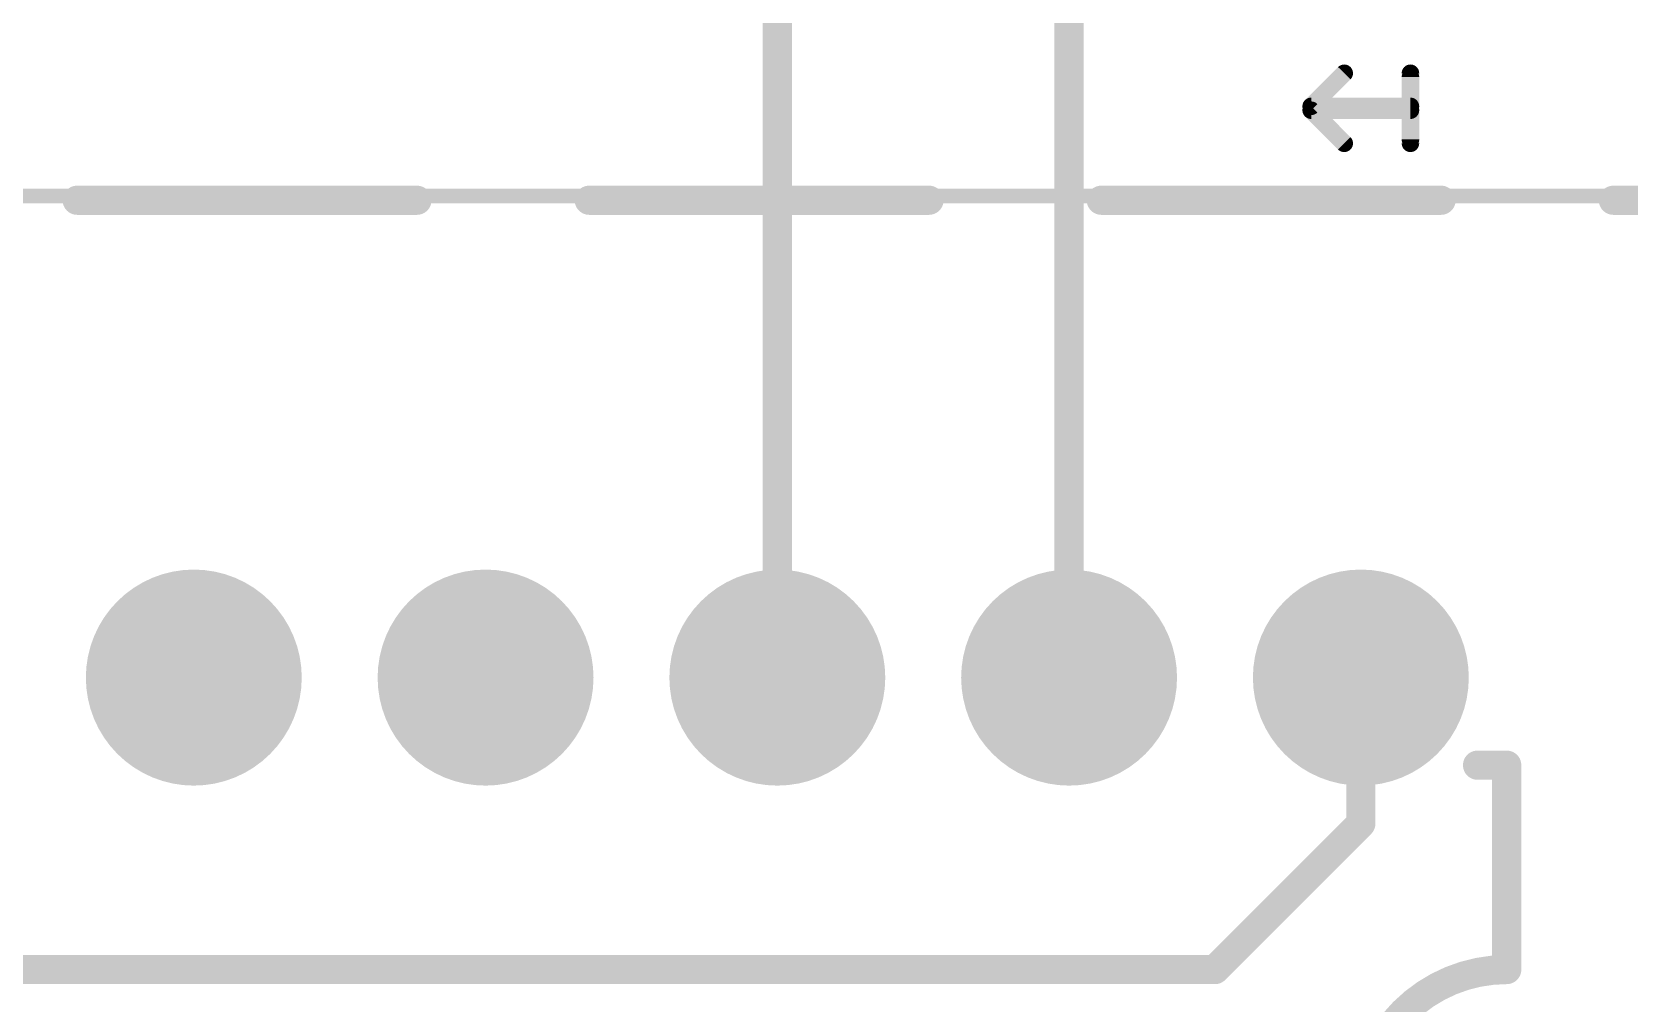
# Model space of a CAD drawing. Extents: x -15.6 to 66.2, y -11.4 to 53.5.
# Drawn here: x 34.15 to 48.05, y 26.38 to 34.83 of the extents above; entities that cross this region are included whole.
import ezdxf

# ---------------------------------------------------------------- set-up
doc = ezdxf.new("R2010")
doc.units = 0
for name, color, linetype in [('1', 12, 'CONTINUOUS'), ('16', 132, 'CONTINUOUS'), ('17', 110, 'CONTINUOUS'), ('21', 41, 'CONTINUOUS'), ('22', 40, 'CONTINUOUS'), ('51', 53, 'CONTINUOUS')]:
    doc.layers.add(name, color=color, linetype=linetype)

# ---------------------------------------------------------------- blocks, each defined once
blk = doc.blocks.new('ROUNDP')
at = {"const_width": 0.5}
blk.add_lwpolyline([(0, -0.25, 1), (0, 0.25, 1), (0, -0.25)], format="xyb", dxfattribs=at)

msp = doc.modelspace()

# ---------------------------------------------------------------- linework, layer by layer
at = {"layer": '1', "const_width": 0.254}
for points in [[(45.72, 27.94), (45.72, 29.21)], [(44.45, 26.67), (45.72, 27.94)], [(30.48, 26.67), (44.45, 26.67)]]:
    msp.add_lwpolyline(points, dxfattribs=at)
at = {"layer": '1', "const_width": 0.127}
for points in [[(45.7835, 29.21, 1), (45.6565, 29.21)], [(45.6565, 27.94, 1), (45.7835, 27.94)], [(45.7649, 27.8951, 1), (45.6751, 27.9849)], [(44.4051, 26.7149, 1), (44.4949, 26.6251)], [(44.45, 26.6065, 1), (44.45, 26.7335)]]:
    msp.add_lwpolyline(points, format="xyb", dxfattribs=at)
at = {"layer": '16', "const_width": 0.254}
for points in [[(40.64, 29.21), (40.64, 41.91)], [(43.18, 29.21), (43.18, 41.91)]]:
    msp.add_lwpolyline(points, dxfattribs=at)
at = {"layer": '16', "const_width": 0.127}
for points in [[(40.5765, 29.21, 1), (40.7035, 29.21)], [(43.1165, 29.21, 1), (43.2435, 29.21)]]:
    msp.add_lwpolyline(points, format="xyb", dxfattribs=at)
at = {"layer": '21'}
for points, const_width in [([(46.1518, 33.8582), (46.1518, 34.4344)], 0.1524), ([(45.5756, 33.8582), (45.2875, 34.1463)], 0.1524), ([(45.2875, 34.1463), (46.1518, 34.1463)], 0.1524), ([(34.5448, 33.3629), (37.5026, 33.3629)], 0.254), ([(39.0026, 33.3629), (41.9605, 33.3629)], 0.254), ([(43.4605, 33.3629), (46.4183, 33.3629)], 0.254), ([(47.9183, 33.3629), (50.8761, 33.3629)], 0.254), ([(46.99, 28.448), (46.736, 28.448)], 0.2032), ([(46.99, 26.67), (46.99, 28.448)], 0.2032)]:
    msp.add_lwpolyline(points, dxfattribs=dict(at, const_width=const_width))
for points, const_width in [([(46.1899, 34.4344, 1), (46.1137, 34.4344)], 0.0762), ([(45.3144, 34.1733, 1), (45.2605, 34.1194)], 0.0762), ([(45.2875, 34.1844, 1), (45.2875, 34.1082)], 0.0762), ([(46.1518, 34.1082, 1), (46.1518, 34.1844)], 0.0762), ([(45.5486, 33.8313, 1), (45.6025, 33.8851)], 0.0762), ([(46.1137, 33.8582, 1), (46.1899, 33.8582)], 0.0762), ([(34.5448, 33.4264, 1), (34.5448, 33.2994)], 0.127), ([(37.5026, 33.2994, 1), (37.5026, 33.4264)], 0.127), ([(39.0026, 33.4264, 1), (39.0026, 33.2994)], 0.127), ([(41.9605, 33.2994, 1), (41.9605, 33.4264)], 0.127), ([(43.4605, 33.4264, 1), (43.4605, 33.2994)], 0.127), ([(46.4183, 33.2994, 1), (46.4183, 33.4264)], 0.127), ([(47.9183, 33.4264, 1), (47.9183, 33.2994)], 0.127), ([(46.736, 28.4988, 1), (46.736, 28.3972)], 0.1016), ([(47.0408, 28.448, 1), (46.9392, 28.448)], 0.1016), ([(46.99, 28.3972, 1), (46.99, 28.4988)], 0.1016), ([(46.99, 26.67, 1), (46.99, 24.13)], 0.2032), ([(46.9392, 26.67, 1), (47.0408, 26.67)], 0.1016), ([(46.99, 26.6192, 1), (46.99, 26.7208)], 0.1016)]:
    msp.add_lwpolyline(points, format="xyb", dxfattribs=dict(at, const_width=const_width))
at = {"layer": '22'}
for points, const_width in [([(45.5756, 34.4678), (45.2875, 34.1797)], 0.1524), ([(46.1518, 34.4678), (46.1518, 33.8916)], 0.1524), ([(45.2875, 34.1797), (46.1518, 34.1797)], 0.1524), ([(46.99, 28.448), (46.736, 28.448)], 0.254), ([(46.99, 26.67), (46.99, 28.448)], 0.254)]:
    msp.add_lwpolyline(points, dxfattribs=dict(at, const_width=const_width))
for points, const_width in [([(45.6025, 34.4409, 1), (45.5486, 34.4947)], 0.0762), ([(46.1899, 34.4678, 1), (46.1137, 34.4678)], 0.0762), ([(45.2605, 34.2066, 1), (45.3144, 34.1527)], 0.0762), ([(45.2875, 34.2178, 1), (45.2875, 34.1416)], 0.0762), ([(46.1518, 34.1416, 1), (46.1518, 34.2178)], 0.0762), ([(46.1137, 33.8916, 1), (46.1899, 33.8916)], 0.0762), ([(46.736, 28.5115, 1), (46.736, 28.3845)], 0.127), ([(47.0535, 28.448, 1), (46.9265, 28.448)], 0.127), ([(46.99, 28.3845, 1), (46.99, 28.5115)], 0.127), ([(46.99, 26.67, 0.4142), (45.72, 25.4)], 0.254), ([(46.9265, 26.67, 1), (47.0535, 26.67)], 0.127), ([(46.99, 26.6065, 1), (46.99, 26.7335)], 0.127)]:
    msp.add_lwpolyline(points, format="xyb", dxfattribs=dict(at, const_width=const_width))
at = {"layer": '51', "const_width": 0.127}
msp.add_lwpolyline([(55.321, 33.4), (3.321, 33.4)], dxfattribs=at)

# ---------------------------------------------------------------- block references
at = {"layer": '17', "xscale": 1.8796, "yscale": 1.8796, "rotation": 270}
for p in [(35.56, 29.21), (35.56, 29.21), (38.1, 29.21), (38.1, 29.21), (40.64, 29.21), (40.64, 29.21), (43.18, 29.21), (43.18, 29.21), (45.72, 29.21), (45.72, 29.21)]:
    msp.add_blockref('ROUNDP', p, dxfattribs=at)

doc.saveas('drawing.dxf')
